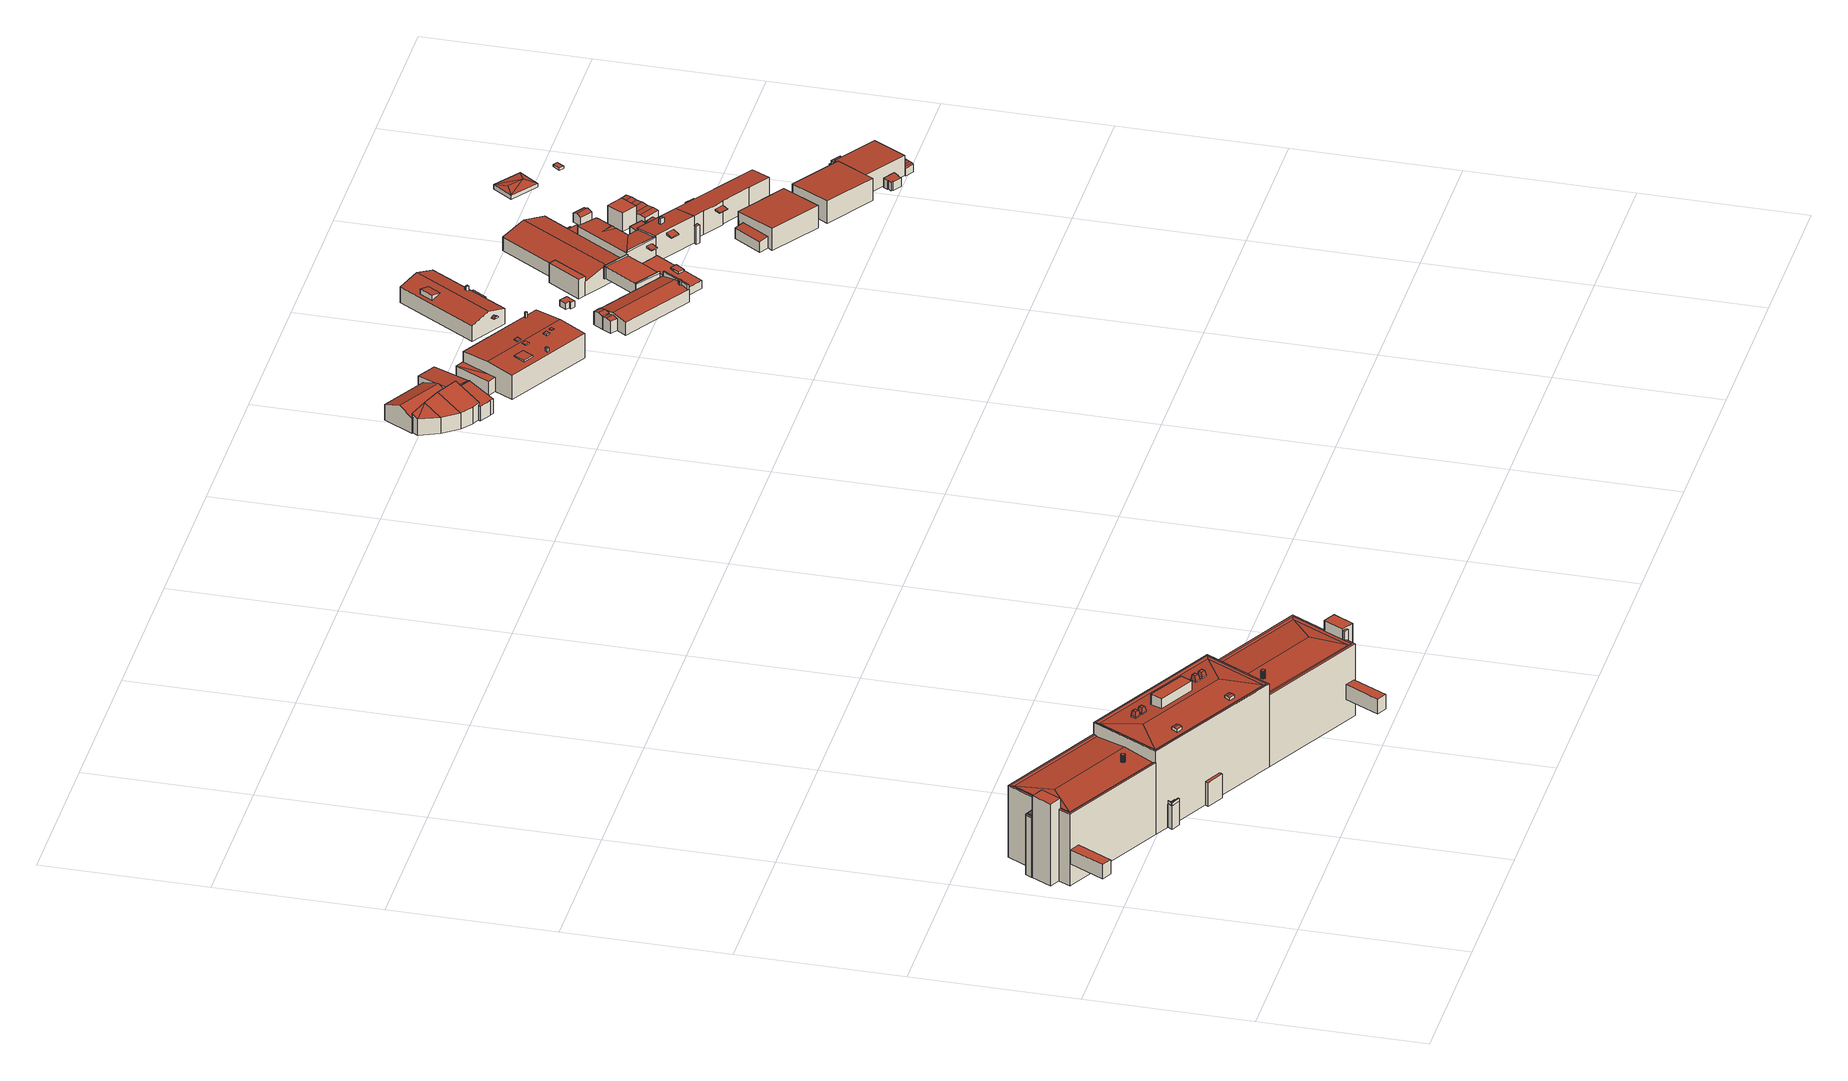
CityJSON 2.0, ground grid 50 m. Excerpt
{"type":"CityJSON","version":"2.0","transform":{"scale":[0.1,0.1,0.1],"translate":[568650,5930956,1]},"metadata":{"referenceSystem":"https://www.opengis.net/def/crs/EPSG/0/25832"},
"CityObjects":{
"building1":{"type":"Building","attributes":{"Grundfläche 2D":"4.933958","Grundhöhe NN":"3.028"},"children":["building1-1"],"geometry":[{"type":"Solid","lod":"3","boundaries":[[[[0,1,2,3,4,5]],[[5,4,3,6,7,8]],[[0,5,8,9]],[[1,0,9,10]],[[3,2,1,10,6]],[[6,10,9,8,7]]]],"semantics":{"surfaces":[{"type":"RoofSurface"},{"type":"WallSurface"},{"type":"GroundSurface"}],"values":[[0,1,1,1,1,2]]}}]},
"building1-1":{"type":"BuildingInstallation","parents":["building1"],"geometry":[{"type":"MultiSurface","lod":"3","boundaries":[[[11,12,13,14,15,16]],[[13,12,2,17]],[[15,14,4,5]],[[16,15,5,0]],[[11,16,0,1]],[[12,11,1,2]],[[14,13,17,4]]],"semantics":{"surfaces":[{"type":"RoofSurface"},{"type":"WallSurface"}],"values":[0,1,1,1,1,1,1]}}]},
"building2":{"type":"Building","attributes":{"Grundfläche 2D":"3106.048704","Grundhöhe NN":"2.882"},"children":["building2-1","building2-2","building2-3","building2-4","building2-5","building2-6","building2-7","building2-8","building2-9","building2-10"],"geometry":[{"type":"Solid","lod":"3","boundaries":[[[[18,19,20,21]],[[22,23,24,25,26,27,28,29],[30,31,32,33]],[[34,35,36,37],[38,39,40,41]],[[37,36,42,43]],[[37,43,34]],[[35,42,36]],[[35,30,33,42]],[[30,35,34,31]],[[42,33,32,43]],[[31,34,43,32]],[[44,45,46,47,48,49,50]],[[50,49,51,52,53,54]],[[51,55,56,57,58,52]],[[58,59,53,52]],[[59,60,61,53]],[[60,62,54,61]],[[62,44,50,54]],[[53,61,54]],[[63,64,65,66,67,68]],[[69,70,71,72,73,74,75]],[[73,76,77,74]],[[76,78,79,77]],[[78,80,81,79]],[[80,82,83,81]],[[82,84,85,86,87,88,89,83]],[[83,89,75,74,77,81]],[[81,77,79]],[[90,91,92,93,94,95,96,97]],[[98,99,100,101]],[[102,103,104,105]],[[106,107,108,109]],[[110,111,112,113,114,115]],[[116,117,118,119]],[[120,121,122,123]],[[124,125,126,127,128]],[[41,40,21,20]],[[18,21,40,39]],[[19,18,39,38]],[[38,41,20,19]],[[129,85,84,111,110,130]],[[95,88,87,86,85,129,131,97,96]],[[70,69,132,133]],[[133,134,135,72,71,70],[136,137,107,106]],[[98,101,138,139]],[[99,98,139,140]],[[100,99,140,141]],[[105,104,142,143]],[[102,105,143,144]],[[104,103,145,142]],[[90,97,131,146]],[[147,92,91,90,146,148]],[[92,147,149,93]],[[138,101,100,141,150,151,152,45,24,23,22,29,28,27,72,135,153,154]],[[60,59,58,57,25,24,45,44,62]],[[25,57,112,111,26]],[[82,80,78,76,73,72,27,26,111,84]],[[109,108,155,156]],[[106,109,156,136]],[[108,107,137,155]],[[114,113,157,158]],[[115,114,158,159]],[[110,115,159,130]],[[117,116,160,161,68,162]],[[118,117,162,68,67,66,55,51]],[[118,51,49,119]],[[120,163,160,116,119,49,121]],[[121,49,48,122]],[[164,123,122,48,47,165]],[[120,123,164,163]],[[46,45,152,166],[102,144,145,103]],[[47,46,166,165]],[[64,167,168,56,55,66,65]],[[112,57,56,168,157,113]],[[75,126,125,169,132,69]],[[126,75,89,127]],[[95,94,93,124,128,127,89,88]],[[124,93,149,169,125]],[[63,68,161,170]],[[64,63,170,167]],[[145,144,143,142]],[[137,136,156,155]],[[148,146,131,129,130,159,158,157,168,167,170,161,160,163,164,165,166,152,151,150,141,140,139,138,154,153,135,134,133,132,169,149,147]]]],"semantics":{"surfaces":[{"type":"RoofSurface"},{"type":"WallSurface"},{"type":"GroundSurface"}],"values":[[0,0,0,0,0,0,0,0,0,0,0,0,0,0,0,0,0,0,0,0,0,0,0,0,0,0,0,0,0,0,0,0,0,0,0,1,1,1,1,1,1,1,1,1,1,1,1,1,1,1,1,1,1,1,1,1,1,1,1,1,1,1,1,1,1,1,1,1,1,1,1,1,1,1,1,1,1,1,1,2,2,2]]}}]},
"building2-1":{"type":"BuildingInstallation","parents":["building2"],"geometry":[{"type":"MultiSurface","lod":"3","boundaries":[[[171,172,173,174]],[[175,172,171,176]],[[177,178,174,173]],[[174,178,179,176,171]],[[179,180,175,176]],[[175,180,177,173,172]]],"semantics":{"surfaces":[{"type":"RoofSurface"},{"type":"WallSurface"}],"values":[0,0,1,1,1,1]}}]},
"building2-2":{"type":"BuildingInstallation","parents":["building2"],"geometry":[{"type":"MultiSurface","lod":"3","boundaries":[[[181,182,183,184,185,186,187,188,189,190,191,192,193,194,195,196,197,198,199,200,201,202,203,204,205,206,207,208,209,210,211,212,213,214,215,216,217,218]],[[183,182,219,220]],[[184,183,220,221]],[[185,184,221,222]],[[181,218,223,224]],[[182,181,224,219]],[[186,185,222,225]],[[187,186,225,226]],[[188,187,226,227]],[[189,188,227,228]],[[190,189,228,229]],[[191,190,229,230]],[[192,191,230,231]],[[193,192,231,232]],[[194,193,232,233]],[[195,194,233,234]],[[196,195,234,235]],[[196,235,236]],[[197,196,236,237]],[[198,197,237,238]],[[199,198,238,239]],[[200,199,239,240]],[[201,200,240,241]],[[201,241,242]],[[202,201,242,243]],[[203,202,243,244]],[[204,203,244,245]],[[205,204,245,246]],[[206,205,246,247]],[[207,206,247,248]],[[208,207,248,249]],[[209,208,249,250]],[[210,209,250,251]],[[211,210,251,252]],[[212,211,252,253]],[[213,212,253,254]],[[214,213,254,255]],[[215,214,255,256]],[[216,215,256,257]],[[217,216,257,258]],[[218,217,258,223]]],"semantics":{"surfaces":[{"type":"RoofSurface"},{"type":"WallSurface"}],"values":[0,1,1,1,1,1,1,1,1,1,1,1,1,1,1,1,1,1,1,1,1,1,1,1,1,1,1,1,1,1,1,1,1,1,1,1,1,1,1,1,1]}}]},
"building2-3":{"type":"BuildingInstallation","parents":["building2"],"geometry":[{"type":"MultiSurface","lod":"3","boundaries":[[[259,162,260,261,262,263]],[[63,260,162,68]],[[63,64,261,260]],[[65,262,261,64]],[[262,65,264,263]],[[259,263,264,67]],[[68,162,259,67]]],"semantics":{"surfaces":[{"type":"RoofSurface"},{"type":"WallSurface"}],"values":[0,1,1,1,1,1,1]}}]},
"building2-4":{"type":"BuildingInstallation","parents":["building2"],"geometry":[{"type":"MultiSurface","lod":"3","boundaries":[[[265,266,267,268,269,270,271,272,273,274,275,276,277,278,279,280,281,282,283,284,285,286,287,288,289,290,291,292,293,294,295,296,297,298,299,300,301,302,303]],[[270,269,304,305]],[[271,270,305,306]],[[267,266,307,308]],[[268,267,308,309]],[[269,268,309,304]],[[271,306,310]],[[272,271,310,311]],[[273,272,311,312]],[[274,273,312,313]],[[275,274,313,314]],[[276,275,314,315]],[[277,276,315,316]],[[278,277,316,317]],[[279,278,317,318]],[[280,279,318,319]],[[281,280,319,320]],[[282,281,320,321]],[[283,282,321,322]],[[284,283,322,323]],[[285,284,323,324]],[[286,285,324,325]],[[287,286,325,326]],[[288,287,326,327]],[[289,288,327,328]],[[290,289,328,329]],[[291,290,329,330]],[[292,291,330,331]],[[293,292,331,332]],[[294,293,332,333]],[[295,294,333,334]],[[296,295,334,335]],[[297,296,335,336]],[[298,297,336,337]],[[299,298,337,338]],[[300,299,338,339]],[[301,300,339,340]],[[302,301,340,341]],[[303,302,341,342]],[[265,303,342,343]],[[266,265,343,307]]],"semantics":{"surfaces":[{"type":"RoofSurface"},{"type":"WallSurface"}],"values":[0,1,1,1,1,1,1,1,1,1,1,1,1,1,1,1,1,1,1,1,1,1,1,1,1,1,1,1,1,1,1,1,1,1,1,1,1,1,1,1,1]}}]},
"building2-5":{"type":"BuildingInstallation","parents":["building2"],"geometry":[{"type":"MultiSurface","lod":"3","boundaries":[[[344,345,346,347,348,349,350]],[[94,346,345,92,93]],[[94,351,347,346]],[[351,96,348,347]],[[97,349,348,96]],[[97,90,350,349]],[[90,91,92,345,344,350]]],"semantics":{"surfaces":[{"type":"RoofSurface"},{"type":"WallSurface"}],"values":[0,1,1,1,1,1,1]}}]},
"building2-6":{"type":"BuildingInstallation","parents":["building2"],"geometry":[{"type":"MultiSurface","lod":"3","boundaries":[[[352,353,354,355]],[[356,353,352,357]],[[358,359,355,354]],[[355,359,360,357,352]],[[356,357,360,361]],[[361,358,354,353,356]]],"semantics":{"surfaces":[{"type":"RoofSurface"},{"type":"WallSurface"}],"values":[0,0,1,1,1,1]}}]},
"building2-7":{"type":"BuildingInstallation","parents":["building2"],"geometry":[{"type":"MultiSurface","lod":"3","boundaries":[[[362,363,364,365]],[[363,366,367,364]],[[368,362,365,369]],[[366,368,369,367]],[[363,362,368,366]],[[365,364,370,371]],[[369,365,371,372]],[[367,369,372,373]],[[364,367,373,370]]],"semantics":{"surfaces":[{"type":"RoofSurface"},{"type":"WallSurface"}],"values":[0,0,0,0,0,1,1,1,1]}}]},
"building2-8":{"type":"BuildingInstallation","parents":["building2"],"geometry":[{"type":"MultiSurface","lod":"3","boundaries":[[[374,375,376,377]],[[375,378,379,376]],[[380,374,377,381]],[[378,380,381,379]],[[374,380,378,375]],[[377,376,382,383]],[[381,377,383,384]],[[379,381,384,385]],[[376,379,385,382]]],"semantics":{"surfaces":[{"type":"RoofSurface"},{"type":"WallSurface"}],"values":[0,0,0,0,0,1,1,1,1]}}]},
"building2-9":{"type":"BuildingInstallation","parents":["building2"],"geometry":[{"type":"MultiSurface","lod":"3","boundaries":[[[386,387,388,389]],[[389,388,390,391]],[[388,387,392,390]],[[386,389,391,393]],[[387,386,393,392]],[[391,390,394,395]],[[393,391,395,396]],[[392,393,396,397]],[[390,392,397,394]]],"semantics":{"surfaces":[{"type":"RoofSurface"},{"type":"WallSurface"}],"values":[0,0,0,0,0,1,1,1,1]}}]},
"building2-10":{"type":"BuildingInstallation","parents":["building2"],"geometry":[{"type":"MultiSurface","lod":"3","boundaries":[[[398,399,400,401]],[[401,400,402,403]],[[400,399,404,402]],[[398,401,403,405]],[[399,398,405,404]],[[403,402,406,407]],[[405,403,407,408]],[[404,405,408,409]],[[402,404,409,406]]],"semantics":{"surfaces":[{"type":"RoofSurface"},{"type":"WallSurface"}],"values":[0,0,0,0,0,1,1,1,1]}}]},
"building3":{"type":"Building","attributes":{"Grundfläche 2D":"419.240534","Grundhöhe NN":"5.440"},"geometry":[{"type":"Solid","lod":"3","boundaries":[[[[410,411,412,413,414,415,416]],[[414,417,418,415]],[[419,420,417]],[[420,418,417]],[[421,422,423,424,425,426,427,428,429,430,431,432]],[[433,434,435,436,437,438,439,440]],[[441,440,439]],[[441,442,443,440]],[[435,444,445,446,447]],[[447,446,448,449,450,451,437]],[[451,450,419,417,414,413,439,438]],[[452,420,419,450,449,453]],[[418,420,452,454]],[[415,418,454,455]],[[416,415,455,456]],[[431,411,410,416,456,457,432]],[[441,439,413,412,411,431,430]],[[427,426,458,459]],[[421,432,457,460]],[[422,421,460,461]],[[423,422,461,462]],[[424,423,462,463]],[[426,425,424,463,464,458]],[[441,430,429,442]],[[459,465,433,440,443,442,429,428,427]],[[434,433,465,466]],[[451,438,437]],[[466,467,444,435,434]],[[445,444,467,468]],[[448,446,445,468,469]],[[449,448,469,453]],[[447,437,436,435]],[[464,463,462,461,460,457,456,455,454,452,453,469,468,467,466,465,459,458]]]],"semantics":{"surfaces":[{"type":"RoofSurface"},{"type":"WallSurface"},{"type":"GroundSurface"}],"values":[[0,0,0,0,0,0,0,0,0,0,1,1,1,1,1,1,1,1,1,1,1,1,1,1,1,1,1,1,1,1,1,1,2]]}}]},
"building4":{"type":"Building","attributes":{"Grundfläche 2D":"589.101119","Grundhöhe NN":"5.385"},"children":["building4-1","building4-2","building4-3","building4-4","building4-5","building4-6"],"geometry":[{"type":"Solid","lod":"3","boundaries":[[[[470,471,472,473]],[[474,475,476,477],[478,479,480,481]],[[474,482,483,475]],[[484,485,486,487]],[[488,489,485,484]],[[473,472,481,480]],[[470,473,480,479]],[[471,470,479,478]],[[472,471,478,481]],[[477,476,490,491]],[[482,474,477,491,492]],[[482,492,493,488,483]],[[494,490,476,475,483,488,484,487]],[[488,493,495,489]],[[485,489,495,496]],[[486,485,496,497]],[[487,486,497,494]],[[494,497,496,495,493,492,491,490]]]],"semantics":{"surfaces":[{"type":"RoofSurface"},{"type":"WallSurface"},{"type":"GroundSurface"}],"values":[[0,0,0,0,0,1,1,1,1,1,1,1,1,1,1,1,1,2]]}}]},
"building4-1":{"type":"BuildingInstallation","parents":["building4"],"geometry":[{"type":"MultiSurface","lod":"3","boundaries":[[[498,499,500,501]],[[501,500,502,503]],[[498,501,503,504]],[[499,498,504,505]],[[500,499,505,502]]],"semantics":{"surfaces":[{"type":"RoofSurface"},{"type":"WallSurface"}],"values":[0,1,1,1,1]}}]},
"building4-2":{"type":"BuildingInstallation","parents":["building4"],"geometry":[{"type":"MultiSurface","lod":"3","boundaries":[[[506,507,508,509]],[[509,508,510,511]],[[506,509,511,512]],[[507,506,512,513]],[[508,507,513,510]]],"semantics":{"surfaces":[{"type":"RoofSurface"},{"type":"WallSurface"}],"values":[0,1,1,1,1]}}]},
"building4-3":{"type":"BuildingInstallation","parents":["building4"],"geometry":[{"type":"MultiSurface","lod":"3","boundaries":[[[514,515,516,517]],[[518,519,517,516]],[[514,517,519,520]],[[520,521,515,514]],[[516,515,521,518]]],"semantics":{"surfaces":[{"type":"RoofSurface"},{"type":"WallSurface"}],"values":[0,1,1,1,1]}}]},
"building4-4":{"type":"BuildingInstallation","parents":["building4"],"geometry":[{"type":"MultiSurface","lod":"3","boundaries":[[[522,523,524,525]],[[525,524,526,527]],[[522,525,527,528]],[[523,522,528,529]],[[524,523,529,526]]],"semantics":{"surfaces":[{"type":"RoofSurface"},{"type":"WallSurface"}],"values":[0,1,1,1,1]}}]},
"building4-5":{"type":"BuildingInstallation","parents":["building4"],"geometry":[{"type":"MultiSurface","lod":"3","boundaries":[[[530,531,532,533]],[[533,532,534,535]],[[530,533,535,536]],[[531,530,536,537]],[[532,531,537,534]]],"semantics":{"surfaces":[{"type":"RoofSurface"},{"type":"WallSurface"}],"values":[0,1,1,1,1]}}]},
"building4-6":{"type":"BuildingInstallation","parents":["building4"],"geometry":[{"type":"MultiSurface","lod":"3","boundaries":[[[538,539,540,541]],[[541,540,542,543]],[[538,541,543,544]],[[539,538,544,545]],[[540,539,545,542]]],"semantics":{"surfaces":[{"type":"RoofSurface"},{"type":"WallSurface"}],"values":[0,1,1,1,1]}}]},
"building5":{"type":"Building","attributes":{"Grundfläche 2D":"273.044462","Grundhöhe NN":"5.568"},"children":["building5-1","building5-2"],"geometry":[{"type":"Solid","lod":"3","boundaries":[[[[546,547,548,549,550,551]],[[548,547,552,553,554,555,556,549]],[[557,558,559,560,561]],[[562,557,561,563]],[[564,565,566,567,555,568]],[[569,570,564,568]],[[558,557,562,571,572]],[[559,558,572,573]],[[555,554,569,568]],[[569,554,574,575,570]],[[565,564,570,575,576]],[[567,566,565,576,571,562,563]],[[553,552,547,546,551,577,578]],[[554,553,578,574]],[[560,559,573,579,550,549,556,555,567,563,561]],[[551,550,579,577]],[[576,575,574,578,577,579,573,572,571]]]],"semantics":{"surfaces":[{"type":"RoofSurface"},{"type":"WallSurface"},{"type":"GroundSurface"}],"values":[[0,0,0,0,0,0,1,1,1,1,1,1,1,1,1,1,2]]}}]},
"building5-1":{"type":"BuildingInstallation","parents":["building5"],"geometry":[{"type":"MultiSurface","lod":"3","boundaries":[[[580,581,582,583,584,585,586]],[[583,546,547,552,584]],[[552,587,585,584]],[[586,585,587,548]],[[588,580,586,548]],[[581,589,590,582]],[[590,546,583,582]]],"semantics":{"surfaces":[{"type":"RoofSurface"},{"type":"WallSurface"}],"values":[0,1,1,1,1,1,1]}}]},
"building5-2":{"type":"BuildingInstallation","parents":["building5"],"geometry":[{"type":"MultiSurface","lod":"3","boundaries":[[[591,592,593,594]],[[581,580,594,593]],[[595,591,594,580,588]],[[592,591,595,596]],[[589,581,593,592,596]]],"semantics":{"surfaces":[{"type":"RoofSurface"},{"type":"WallSurface"}],"values":[0,1,1,1,1]}}]},
"building6":{"type":"Building","attributes":{"Grundfläche 2D":"7.766933","Grundhöhe NN":"6.757"},"geometry":[{"type":"Solid","lod":"3","boundaries":[[[[597,598,599,600,601,602]],[[603,604,601,600]],[[604,605,602,601]],[[605,606,597,602]],[[606,607,598,597]],[[607,608,599,598]],[[608,603,600,599]],[[603,608,607,606,605,604]]]],"semantics":{"surfaces":[{"type":"RoofSurface"},{"type":"WallSurface"},{"type":"GroundSurface"}],"values":[[0,1,1,1,1,1,1,2]]}}]},
"building7":{"type":"Building","attributes":{"Grundfläche 2D":"371.363697","Grundhöhe NN":"3.542"},"children":["building7-1","building7-2"],"geometry":[{"type":"Solid","lod":"3","boundaries":[[[[609,610,611,612]],[[613,614,615,616],[617,618,612,611]],[[614,619,620,615]],[[621,622,623,624]],[[617,611,610]],[[618,609,612]],[[618,617,610,609]],[[625,619,614,613,626]],[[622,627,628,620,619,625,629,623]],[[616,615,620,628,630]],[[613,616,630,626]],[[624,623,629,631]],[[621,624,631,632]],[[622,621,632,627]],[[625,626,630,628,627,632,631,629]]]],"semantics":{"surfaces":[{"type":"RoofSurface"},{"type":"WallSurface"},{"type":"GroundSurface"}],"values":[[0,0,0,0,1,1,1,1,1,1,1,1,1,1,2]]}}]},
"building7-1":{"type":"BuildingInstallation","parents":["building7"],"geometry":[{"type":"MultiSurface","lod":"3","boundaries":[[[633,634,635,636]],[[636,635,637,638]],[[633,636,638,639]],[[634,633,639,640]],[[635,634,640,637]]],"semantics":{"surfaces":[{"type":"RoofSurface"},{"type":"WallSurface"}],"values":[0,1,1,1,1]}}]},
"building7-2":{"type":"BuildingInstallation","parents":["building7"],"geometry":[{"type":"MultiSurface","lod":"3","boundaries":[[[641,642,643]],[[644,642,641]],[[644,641,645]],[[644,645,646]],[[643,642,647,648]],[[645,641,643,648,649]],[[646,645,649,650]],[[642,644,646,650,647]],[[648,647,650,649]]],"semantics":{"surfaces":[{"type":"RoofSurface"},{"type":"WallSurface"},{"type":"OuterCeilingSurface"}],"values":[0,0,0,0,1,1,1,1,2]}}]},
"building8":{"type":"Building","attributes":{"Grundfläche 2D":"118.505975","Grundhöhe NN":"6.181"},"children":["building8-1","building8-2"],"geometry":[{"type":"Solid","lod":"3","boundaries":[[[[651,652,653,654,655,656,657,658,659,660,661,662,663,664]],[[665,666,667,668]],[[668,667,669,670]],[[665,668,670,671]],[[666,665,671,672]],[[673,664,663,662,674,675]],[[651,664,673,676]],[[652,651,676,677]],[[653,652,677,678]],[[655,654,653,678,679]],[[666,672,680,657,656,655,679,669,667]],[[681,682,661,660,659,658,657,680,683]],[[662,661,682,674]],[[679,678,677,676,673,675,674,682,681,683,680,672,671,670,669]]]],"semantics":{"surfaces":[{"type":"RoofSurface"},{"type":"WallSurface"},{"type":"GroundSurface"}],"values":[[0,0,1,1,1,1,1,1,1,1,1,1,1,2]]}}]},
"building8-1":{"type":"BuildingInstallation","parents":["building8"],"geometry":[{"type":"MultiSurface","lod":"3","boundaries":[[[684,685,686,687,688,689,690]],[[661,662,685,684]],[[662,663,686,685]],[[663,691,687,686]],[[688,687,691,692,693]],[[693,658,689,688]],[[689,658,659,660,661,684,690]]],"semantics":{"surfaces":[{"type":"RoofSurface"},{"type":"WallSurface"}],"values":[0,1,1,1,1,1,1]}}]},
"building8-2":{"type":"BuildingInstallation","parents":["building8"],"geometry":[{"type":"MultiSurface","lod":"3","boundaries":[[[694,695,696,697,698,699]],[[654,700,697,696]],[[698,697,700,701]],[[701,651,699,698]],[[651,652,694,699]],[[652,653,695,694]],[[696,695,653,654]]],"semantics":{"surfaces":[{"type":"RoofSurface"},{"type":"WallSurface"}],"values":[0,1,1,1,1,1,1]}}]},
"building9":{"type":"Building","attributes":{"Grundfläche 2D":"102.007533","Grundhöhe NN":"5.801"},"children":["building9-1"],"geometry":[{"type":"Solid","lod":"3","boundaries":[[[[702,703,704,705]],[[703,702,706,707]],[[704,703,707,708]],[[705,704,708,709]],[[702,705,709,706]],[[707,706,709,708]]]],"semantics":{"surfaces":[{"type":"RoofSurface"},{"type":"WallSurface"},{"type":"GroundSurface"}],"values":[[0,1,1,1,1,2]]}}]},
"building9-1":{"type":"BuildingInstallation","parents":["building9"],"geometry":[{"type":"MultiSurface","lod":"3","boundaries":[[[710,711,712,713,714,715]],[[715,714,716,717]],[[717,718,710,715]],[[718,719,711,710]],[[719,720,712,711]],[[720,721,713,712]],[[714,713,721,716]]],"semantics":{"surfaces":[{"type":"RoofSurface"},{"type":"WallSurface"}],"values":[0,1,1,1,1,1,1]}}]},
"building10":{"type":"Building","attributes":{"Grundfläche 2D":"578.973786","Grundhöhe NN":"3.565"},"geometry":[{"type":"Solid","lod":"3","boundaries":[[[[722,723,724,725,726,727]],[[727,726,728,729,730]],[[731,732,733,734]],[[735,736,737,738]],[[739,740,724,723,741,742]],[[743,725,724,734,733,744]],[[745,723,722,746]],[[728,726,725,743,747]],[[728,747,748,729]],[[722,727,730,749,746]],[[732,731,750,751]],[[733,732,751,744]],[[737,729,748,752,738]],[[735,738,752,753]],[[735,753,749,730,736]],[[736,730,729,737]],[[741,723,745,754]],[[742,741,754,755]],[[739,742,755,756]],[[740,739,756,757]],[[731,734,724,740,757,750]],[[747,743,744,751,750,757,756,755,754,745,746,749,753,752,748]]]],"semantics":{"surfaces":[{"type":"RoofSurface"},{"type":"WallSurface"},{"type":"GroundSurface"}],"values":[[0,0,0,0,0,1,1,1,1,1,1,1,1,1,1,1,1,1,1,1,1,2]]}}]},
"building11":{"type":"Building","attributes":{"Grundfläche 2D":"286.538482","Grundhöhe NN":"2.489"},"children":["building11-1","building11-2","building11-3","building11-4"],"geometry":[{"type":"Solid","lod":"3","boundaries":[[[[758,759,760,761,762,763,764,765]],[[766,767,768]],[[769,767,766]],[[759,770,768,767,769,771,772,773,774,775,760]],[[776,777,778,779,780]],[[781,782,783,784]],[[785,786,764,763,762,761,760,787,788]],[[765,764,786,789]],[[759,758,790,791]],[[770,759,791,792]],[[768,770,792,793]],[[769,766,768,793,794]],[[771,769,794,795]],[[772,771,795,796]],[[773,772,796,797]],[[774,773,797,798]],[[775,774,798,799]],[[760,775,799,787]],[[800,783,777,776,780,765,789]],[[777,783,800,801,778]],[[779,778,801,802]],[[758,765,780,779,802,790]],[[800,803,784,783]],[[803,804,781,784]],[[804,805,782,781]],[[805,800,783,782]],[[791,790,802,801,800,789,786,785,788,787,799,798,797,796,795,794,793,792]],[[805,804,803,800]]]],"semantics":{"surfaces":[{"type":"RoofSurface"},{"type":"WallSurface"},{"type":"GroundSurface"}],"values":[[0,0,0,0,0,0,1,1,1,1,1,1,1,1,1,1,1,1,1,1,1,1,1,1,1,1,2,2]]}}]},
"building11-1":{"type":"BuildingInstallation","parents":["building11"],"geometry":[{"type":"MultiSurface","lod":"3","boundaries":[[[806,780,807,808,809,810,811,812]],[[764,765,780,806]],[[765,813,814,815,816,810,809,808,807,780]],[[816,761,811,810]],[[811,761,762,763,764,806,812]]],"semantics":{"surfaces":[{"type":"RoofSurface"},{"type":"WallSurface"}],"values":[0,1,1,1,1]}}]},
"building11-2":{"type":"BuildingInstallation","parents":["building11"],"geometry":[{"type":"MultiSurface","lod":"3","boundaries":[[[817,818,819,820,821]],[[822,823,819,818]],[[823,824,825,821,820,819]],[[825,826,817,821]],[[826,822,818,817]]],"semantics":{"surfaces":[{"type":"RoofSurface"},{"type":"WallSurface"}],"values":[0,1,1,1,1]}}]},
"building11-3":{"type":"BuildingInstallation","parents":["building11"],"geometry":[{"type":"MultiSurface","lod":"3","boundaries":[[[827,828,829,830]],[[831,832,830,829]],[[832,833,827,830]],[[833,834,828,827]],[[834,831,829,828]],[[834,833,832,831]]],"semantics":{"surfaces":[{"type":"RoofSurface"},{"type":"WallSurface"},{"type":"OuterCeilingSurface"}],"values":[0,1,1,1,1,2]}}]},
"building11-4":{"type":"BuildingInstallation","parents":["building11"],"geometry":[{"type":"MultiSurface","lod":"3","boundaries":[[[835,836,837,838]],[[839,840,838,837]],[[840,841,835,838]],[[841,842,836,835]],[[842,839,837,836]],[[842,841,840,839]]],"semantics":{"surfaces":[{"type":"RoofSurface"},{"type":"WallSurface"},{"type":"OuterCeilingSurface"}],"values":[0,1,1,1,1,2]}}]},
"building12":{"type":"Building","attributes":{"Grundfläche 2D":"13.200482","Grundhöhe NN":"3.937"},"geometry":[{"type":"Solid","lod":"3","boundaries":[[[[843,844,845,846]],[[847,848,846,845]],[[848,849,843,846]],[[849,850,844,843]],[[850,847,845,844]],[[850,849,848,847]]]],"semantics":{"surfaces":[{"type":"RoofSurface"},{"type":"WallSurface"},{"type":"GroundSurface"}],"values":[[0,1,1,1,1,2]]}}]},
"building13":{"type":"Building","attributes":{"Grundfläche 2D":"5.605560","Grundhöhe NN":"3.944"},"geometry":[{"type":"Solid","lod":"3","boundaries":[[[[851,852,853,854]],[[855,856,854,853]],[[856,857,851,854]],[[857,858,852,851]],[[858,855,853,852]],[[858,857,856,855]]]],"semantics":{"surfaces":[{"type":"RoofSurface"},{"type":"WallSurface"},{"type":"GroundSurface"}],"values":[[0,1,1,1,1,2]]}}]},
"building14":{"type":"Building","attributes":{"Grundfläche 2D":"31.715152","Grundhöhe NN":"3.808"},"geometry":[{"type":"Solid","lod":"3","boundaries":[[[[859,860,861,862]],[[863,864,862,861]],[[864,865,859,862]],[[865,866,860,859]],[[866,863,861,860]],[[866,865,864,863]]]],"semantics":{"surfaces":[{"type":"RoofSurface"},{"type":"WallSurface"},{"type":"GroundSurface"}],"values":[[0,1,1,1,1,2]]}}]},
"building15":{"type":"Building","attributes":{"Grundfläche 2D":"12.390849","Grundhöhe NN":"3.557"},"geometry":[{"type":"Solid","lod":"3","boundaries":[[[[867,868,869,870]],[[871,868,867,872]],[[870,869,873,874]],[[872,867,870,874,875]],[[871,872,875,876]],[[873,869,868,871,876]],[[875,874,873,876]]]],"semantics":{"surfaces":[{"type":"RoofSurface"},{"type":"WallSurface"},{"type":"GroundSurface"}],"values":[[0,0,1,1,1,1,2]]}}]},
"building16":{"type":"Building","attributes":{"Grundfläche 2D":"739.923132","Grundhöhe NN":"5.861"},"children":["building16-1","building16-2"],"geometry":[{"type":"Solid","lod":"3","boundaries":[[[[877,878,879,880,881]],[[882,883,884,885]],[[886,887,888,889]],[[890,891,892,893,894,895]],[[896,897,898,899]],[[882,885,900,901]],[[883,882,901,902]],[[884,883,902,903]],[[889,888,904,900,885,884,903,905]],[[886,889,905,906]],[[887,886,906,907]],[[888,887,907,904]],[[892,891,908,909]],[[893,892,909,910]],[[878,877,911,912,890,895,894,893,910,913,879]],[[891,890,912,908]],[[880,879,913,914]],[[881,880,914,915]],[[877,881,915,911]],[[897,896,916,917]],[[898,897,917,918]],[[899,898,918,919]],[[896,899,919,916]],[[907,906,905,903,902,901,900,904]],[[911,915,914,913,910,909,908,912]],[[917,916,919,918]]]],"semantics":{"surfaces":[{"type":"RoofSurface"},{"type":"WallSurface"},{"type":"GroundSurface"}],"values":[[0,0,0,0,0,1,1,1,1,1,1,1,1,1,1,1,1,1,1,1,1,1,1,2,2,2]]}}]},
"building16-1":{"type":"BuildingInstallation","parents":["building16"],"geometry":[{"type":"MultiSurface","lod":"3","boundaries":[[[920,921,922,923]],[[924,925,923,922]],[[925,926,920,923]],[[921,920,926,927]],[[922,921,927,924]]],"semantics":{"surfaces":[{"type":"RoofSurface"},{"type":"WallSurface"}],"values":[0,1,1,1,1]}}]},
"building16-2":{"type":"BuildingInstallation","parents":["building16"],"geometry":[{"type":"MultiSurface","lod":"3","boundaries":[[[928,929,930,931]],[[932,933,931,930]],[[928,931,933,934]],[[929,928,934,935]],[[930,929,935,932]]],"semantics":{"surfaces":[{"type":"RoofSurface"},{"type":"WallSurface"}],"values":[0,1,1,1,1]}}]},
"building17":{"type":"Building","attributes":{"Grundfläche 2D":"211.578674","Grundhöhe NN":"3.849"},"children":["building17-1","building17-2"],"geometry":[{"type":"Solid","lod":"3","boundaries":[[[[936,937,938,939,940,941,778,942,943,944,945,946]],[[943,942,947,948]],[[944,943,948,949]],[[945,944,949,950,946]],[[936,946,950,951]],[[937,936,951,952]],[[938,937,952,953]],[[939,938,953,954]],[[941,940,939,954,955]],[[778,941,955,956]],[[942,778,956,947]],[[947,956,955,954,953,952,951,950,949,948]]]],"semantics":{"surfaces":[{"type":"RoofSurface"},{"type":"WallSurface"},{"type":"GroundSurface"}],"values":[[0,1,1,1,1,1,1,1,1,1,1,2]]}}]},
"building17-1":{"type":"BuildingInstallation","parents":["building17"],"geometry":[{"type":"MultiSurface","lod":"3","boundaries":[[[957,958,959,960]],[[961,962,958,957]],[[963,964,960,959]],[[964,961,957,960]],[[962,963,959,958]],[[962,961,964,963]]],"semantics":{"surfaces":[{"type":"RoofSurface"},{"type":"WallSurface"},{"type":"OuterCeilingSurface"}],"values":[0,1,1,1,1,2]}}]},
"building17-2":{"type":"BuildingInstallation","parents":["building17"],"geometry":[{"type":"MultiSurface","lod":"3","boundaries":[[[965,966,967,968]],[[969,970,965,968]],[[971,972,967,966]],[[972,969,968,967]],[[970,971,966,965]],[[971,970,969,972]]],"semantics":{"surfaces":[{"type":"RoofSurface"},{"type":"WallSurface"},{"type":"OuterCeilingSurface"}],"values":[0,1,1,1,1,2]}}]},
"building18":{"type":"Building","attributes":{"Grundfläche 2D":"66.306485","Grundhöhe NN":"3.545"},"geometry":[{"type":"Solid","lod":"3","boundaries":[[[[973,974,975,976]],[[975,977,978,976]],[[977,979,980,978]],[[979,981,982,980]],[[981,983,984,982]],[[983,985,986,984]],[[974,973,987,988]],[[985,983,981,979,977,975,974,988,989]],[[986,985,989,990]],[[973,976,978,980,982,984,986,990,987]],[[989,988,987,990]]]],"semantics":{"surfaces":[{"type":"RoofSurface"},{"type":"WallSurface"},{"type":"GroundSurface"}],"values":[[0,0,0,0,0,0,1,1,1,1,2]]}}]},
"building19":{"type":"Building","attributes":{"Grundfläche 2D":"11.424744","Grundhöhe NN":"5.921"},"geometry":[{"type":"Solid","lod":"3","boundaries":[[[[991,992,993,994,995,996,997,998,999,1000]],[[1001,1002,996,995]],[[1002,1003,997,996]],[[1003,1004,998,997]],[[1004,1005,999,998]],[[1005,1006,1000,999]],[[1006,1007,991,1000]],[[1007,1008,992,991]],[[1008,1009,993,992]],[[1009,1010,994,993]],[[1010,1001,995,994]],[[1004,1003,1002,1001,1010,1009,1008,1007,1006,1005]]]],"semantics":{"surfaces":[{"type":"RoofSurface"},{"type":"WallSurface"},{"type":"GroundSurface"}],"values":[[0,1,1,1,1,1,1,1,1,1,1,2]]}}]},
"building20":{"type":"Building","attributes":{"Grundfläche 2D":"15.128078","Grundhöhe NN":"5.861"},"geometry":[{"type":"Solid","lod":"3","boundaries":[[[[1011,1012,1013,1014]],[[1015,1012,1011,1016]],[[1017,1015,1016,1018]],[[1019,1017,1018,1020]],[[1021,1019,1020,1022]],[[1023,1021,1022,1024]],[[1014,1013,1025,1026]],[[1024,1022,1020,1018,1016,1011,1014,1026,1027]],[[1023,1024,1027,1028]],[[1025,1013,1012,1015,1017,1019,1021,1023,1028,1029]],[[1028,1027,1026,1025,1029]]]],"semantics":{"surfaces":[{"type":"RoofSurface"},{"type":"WallSurface"},{"type":"GroundSurface"}],"values":[[0,0,0,0,0,0,1,1,1,1,2]]}}]},
"building21":{"type":"Building","attributes":{"Grundfläche 2D":"72.262279","Grundhöhe NN":"1.999"},"geometry":[{"type":"Solid","lod":"3","boundaries":[[[[1030,1031,1032]],[[1033,1034,1031]],[[1033,1031,1030]],[[1030,1032,1035]],[[1030,1035,1034]],[[1033,1030,1034]],[[1036,1037,1032,1031]],[[1037,1038,1035,1032]],[[1038,1039,1034,1035]],[[1039,1036,1031,1034]],[[1039,1038,1037,1036]]]],"semantics":{"surfaces":[{"type":"RoofSurface"},{"type":"WallSurface"},{"type":"GroundSurface"}],"values":[[0,0,0,0,0,0,1,1,1,1,2]]}}]},
"building22":{"type":"Building","attributes":{"Grundfläche 2D":"4.144977","Grundhöhe NN":"1.999"},"geometry":[{"type":"Solid","lod":"3","boundaries":[[[[1040,1041,1042,1043]],[[1044,1045,1043,1042]],[[1045,1046,1040,1043]],[[1046,1047,1041,1040]],[[1047,1044,1042,1041]],[[1047,1046,1045,1044]]]],"semantics":{"surfaces":[{"type":"RoofSurface"},{"type":"WallSurface"},{"type":"GroundSurface"}],"values":[[0,1,1,1,1,2]]}}]}
},
"vertices":[
[418,463,97],[444,449,97],[446,452,97],[452,464,97],[427,477,97],[426,478,97],[452,464,20],[427,477,20],[426,478,20],[418,463,20],[444,449,20],
[444,449,107],[446,452,107],[421,465,107],[427,477,107],[426,478,107],[418,463,107],[421,465,97],
[730,513,327],[618,573,327],[599,537,327],[712,478,327],[757,303,292],[759,302,292],[804,278,292],[912,483,292],[489,706,292],[381,501,292],[426,478,292],[427,477,292],[492,699,292],[905,481,292],[802,285,292],[388,503,292],[896,478,289],[494,690,289],[506,567,297],[787,419,297],[618,573,293],[730,513,293],[712,478,296],[599,537,296],[397,506,289],[799,294,289],[807,284,254],[804,278,254],[1124,109,254],[1140,139,254],[1135,142,254],[1138,148,254],[1122,118,254],[1170,209,254],[1224,312,254],[1213,309,252],[1118,128,252],[1175,206,254],[1232,315,254],[912,483,254],[909,478,254],[906,471,252],[858,380,259],[1121,242,259],[810,291,252],[1217,210,211],[1186,226,211],[1184,223,211],[1175,206,211],[1203,192,211],[1206,190,211],[80,706,254],[61,669,254],[63,668,254],[381,501,254],[384,506,254],[69,672,254],[85,703,254],[387,512,251],[77,675,251],[435,603,259],[172,740,259],[483,695,251],[174,858,251],[486,700,254],[171,866,254],[489,706,254],[169,874,254],[123,787,254],[121,784,254],[112,766,254],[117,764,254],[90,804,215],[89,801,215],[80,784,215],[81,783,215],[84,781,215],[112,766,215],[121,784,215],[123,787,215],[560,394,97],[614,367,97],[619,376,97],[565,404,97],[1121,111,138],[1090,127,138],[1035,23,138],[1066,7,138],[93,652,137],[63,668,137],[8,563,137],[38,547,137],[449,727,96],[489,706,96],[912,483,96],[952,462,96],[966,488,96],[463,753,96],[1174,129,289],[1206,190,289],[1170,209,289],[1138,148,289],[1151,141,284],[1138,148,284],[1135,142,283],[1148,135,283],[81,783,287],[49,722,287],[85,703,287],[117,764,287],[84,781,287],[169,874,19],[449,727,19],[123,787,19],[80,706,19],[61,669,19],[63,668,19],[381,501,19],[93,652,90],[63,668,90],[565,404,19],[560,394,19],[614,367,19],[619,376,19],[1035,23,90],[1066,7,90],[1121,111,90],[1090,127,90],[90,804,19],[80,784,19],[89,801,19],[81,783,19],[757,303,19],[759,302,19],[804,278,19],[426,478,19],[427,477,19],[8,563,90],[38,547,90],[952,462,19],[966,488,19],[463,753,19],[1174,129,19],[1206,190,19],[1206,190,221],[1151,141,19],[1148,135,19],[1140,139,19],[1124,109,19],[1186,226,19],[1232,315,19],[49,722,19],[1217,210,19],
[716,363,301],[699,373,301],[694,365,299],[712,356,299],[704,382,299],[721,373,299],[694,365,290],[712,356,290],[721,373,292],[704,382,292],
[888,322,280],[887,322,280],[886,322,280],[885,322,280],[884,322,280],[884,321,280],[883,321,280],[883,320,280],[882,320,280],[882,319,280],[881,318,280],[881,317,280],[881,316,280],[881,315,280],[881,314,280],[882,313,280],[883,312,280],[884,311,280],[885,310,280],[886,310,280],[887,310,280],[888,310,280],[889,311,280],[890,311,280],[891,312,280],[892,313,280],[892,314,280],[893,315,280],[893,316,280],[893,317,280],[893,318,280],[892,318,280],[892,319,280],[892,320,280],[891,320,280],[891,321,280],[890,321,280],[889,322,280],[887,322,256],[886,322,256],[885,322,256],[884,322,256],[889,322,256],[888,322,256],[884,321,256],[883,321,256],[883,320,256],[882,320,256],[882,319,256],[881,318,256],[881,317,256],[881,316,256],[881,315,256],[881,314,256],[882,313,256],[882,313,255],[883,312,255],[884,311,255],[885,310,255],[886,310,255],[887,310,255],[887,310,256],[888,310,256],[889,311,256],[890,311,256],[891,312,256],[892,313,256],[892,314,256],[893,315,256],[893,316,256],[893,317,256],[893,318,256],[892,318,256],[892,319,256],[892,320,256],[891,320,256],[891,321,256],[890,321,256],
[1203,192,221],[1217,210,221],[1186,226,221],[1184,223,221],[1212,208,221],[1212,208,211],
[362,586,279],[363,586,279],[364,586,279],[365,585,279],[366,585,279],[367,586,279],[368,586,279],[369,587,279],[370,587,279],[370,588,279],[371,588,279],[371,589,279],[371,590,279],[371,591,279],[371,592,279],[371,593,279],[371,594,279],[370,595,279],[369,596,279],[368,597,279],[367,597,279],[366,597,279],[365,597,279],[364,597,279],[363,597,279],[362,597,279],[362,596,279],[361,596,279],[361,595,279],[360,595,279],[360,594,279],[360,593,279],[360,592,279],[359,592,279],[359,591,279],[360,590,279],[360,589,279],[360,588,279],[361,587,279],[366,585,255],[367,586,255],[368,586,255],[363,586,255],[364,586,255],[365,585,255],[368,586,256],[369,587,256],[370,587,256],[370,588,256],[371,588,256],[371,589,256],[371,590,256],[371,591,256],[371,592,256],[371,593,256],[371,594,256],[370,595,256],[369,596,256],[368,597,256],[367,597,256],[366,597,256],[365,597,256],[364,597,256],[363,597,256],[362,597,256],[362,596,256],[361,596,256],[361,595,256],[360,595,256],[360,594,256],[360,593,256],[360,592,256],[359,592,256],[359,591,256],[360,590,255],[360,589,255],[360,588,255],[361,587,255],[362,586,255],
[89,801,219],[80,784,219],[84,781,219],[93,798,219],[121,784,219],[123,787,219],[90,804,219],[93,798,215],
[519,468,302],[502,477,302],[497,468,300],[514,459,300],[506,486,300],[524,476,300],[497,468,290],[514,459,290],[524,476,292],[506,486,292],
[548,591,313],[538,597,313],[534,596,298],[549,588,298],[543,608,313],[542,611,298],[554,602,313],[557,603,298],[534,596,294],[549,588,294],[557,603,293],[542,611,293],
[573,579,313],[562,584,313],[559,583,298],[574,575,298],[568,595,313],[567,598,298],[578,589,313],[582,590,298],[559,583,294],[574,575,294],[582,590,293],[567,598,293],
[777,485,313],[767,490,313],[761,480,313],[772,474,313],[758,478,298],[773,470,298],[766,494,298],[781,486,298],[758,478,294],[773,470,294],[781,486,293],[766,494,293],
[801,472,313],[791,477,313],[785,467,313],[796,461,313],[782,466,298],[797,458,298],[790,481,298],[805,473,298],[782,466,294],[797,458,294],[805,473,293],[790,481,293],
[2022,2846,99],[2026,2844,99],[2067,2916,128],[2071,2923,131],[2007,2959,128],[1964,2883,97],[1999,2857,97],[1960,2985,119],[1929,2931,97],[1915,3010,106],[1904,2991,97],[2018,2840,92],[2053,2820,92],[2054,2821,92],[2066,2814,92],[2110,2892,113],[2111,2893,113],[2107,2896,113],[2106,2896,113],[2106,2894,113],[2067,2916,113],[2026,2844,94],[2022,2846,94],[2168,3008,107],[2109,3040,107],[2077,2983,112],[2073,2974,112],[2070,2969,113],[2051,2935,115],[2071,2923,115],[2107,2896,115],[2067,2916,115],[2106,2894,115],[2106,2896,115],[2100,3023,95],[1961,3100,95],[1934,3051,115],[2073,2974,115],[1910,3008,93],[1913,3007,93],[1915,3010,95],[2051,2935,95],[1904,2991,44],[1913,3007,44],[1929,2931,44],[1964,2883,44],[1999,2857,44],[2022,2846,44],[2111,2893,44],[2107,2896,44],[2018,2840,44],[2053,2820,44],[2054,2821,44],[2066,2814,44],[2110,2892,44],[2168,3008,44],[2109,3040,44],[2100,3023,44],[1961,3100,44],[1910,3008,44],
[2272,2778,132],[2240,2796,132],[2223,2763,130],[2254,2746,130],[2457,2716,131],[2194,2861,131],[2149,2779,124],[2412,2635,124],[2240,2796,129],[2272,2778,129],[2254,2746,126],[2223,2763,126],[2501,2797,124],[2238,2942,124],[2194,2861,90],[2214,2956,90],[2156,2849,90],[2180,2836,90],[2238,2942,90],[2239,2943,90],[2149,2779,44],[2412,2635,44],[2501,2797,44],[2238,2942,44],[2180,2836,44],[2239,2943,44],[2214,2956,44],[2156,2849,44],
[2457,2816,142],[2453,2818,142],[2451,2814,142],[2455,2811,142],[2451,2814,125],[2455,2811,125],[2457,2816,125],[2453,2818,125],
[2385,2739,133],[2372,2745,133],[2366,2734,133],[2378,2727,133],[2366,2734,129],[2378,2727,129],[2385,2739,130],[2372,2745,130],
[2319,2783,134],[2307,2790,134],[2301,2778,134],[2313,2771,134],[2301,2778,130],[2313,2771,130],[2319,2783,131],[2307,2790,131],
[2408,2730,132],[2399,2734,132],[2395,2726,132],[2403,2721,132],[2395,2726,130],[2403,2721,130],[2408,2730,130],[2399,2734,130],
[2334,2809,133],[2322,2816,133],[2315,2805,133],[2327,2798,133],[2315,2805,130],[2327,2798,130],[2334,2809,129],[2322,2816,129],
[2294,2720,138],[2289,2713,138],[2295,2710,138],[2299,2717,138],[2295,2710,125],[2299,2717,125],[2294,2720,126],[2289,2713,125],
[2764,2422,88],[2791,2464,99],[2787,2466,99],[2578,2594,99],[2550,2551,88],[2763,2420,88],[2817,2506,88],[2818,2507,88],[2606,2638,88],[2594,2619,93],[2578,2595,99],[2558,2607,90],[2550,2594,86],[2570,2581,86],[2578,2594,90],[2578,2595,90],[2567,2621,86],[2587,2608,86],[2575,2635,94],[2566,2621,89],[2567,2621,89],[2587,2608,89],[2595,2621,94],[2606,2638,89],[2585,2651,89],[2567,2621,46],[2550,2594,46],[2570,2581,46],[2606,2638,46],[2585,2651,46],[2566,2621,46],[2763,2420,46],[2818,2507,46],[2550,2551,46],
[2777,2451,104],[2773,2445,104],[2760,2425,104],[2764,2422,104],[2817,2506,104],[2813,2508,104],[2787,2466,104],[2813,2508,88],[2777,2451,95],[2773,2445,93],[2760,2425,88],
[2772,2454,109],[2768,2448,109],[2773,2445,109],[2777,2451,109],[2772,2454,95],[2768,2448,93],
[2644,2721,78],[2661,2747,78],[2638,2762,79],[2624,2742,79],[2635,2734,79],[2632,2729,79],[2624,2742,58],[2635,2734,58],[2632,2729,58],[2644,2721,58],[2661,2747,58],[2638,2762,58],
[2576,3148,95],[2551,3107,95],[2579,3091,89],[2604,3131,89],[2452,2968,76],[2507,2934,95],[2658,3178,95],[2603,3212,76],[2551,3107,79],[2576,3148,79],[2561,2901,76],[2712,3145,76],[2638,3011,75],[2632,3015,75],[2605,2972,75],[2611,2968,75],[2561,2901,25],[2452,2968,25],[2632,3015,25],[2712,3145,25],[2605,2972,25],[2603,3212,25],[2611,2968,25],[2638,3011,25],
[2633,3026,92],[2624,3032,92],[2621,3027,92],[2629,3021,92],[2621,3027,81],[2629,3021,77],[2633,3026,77],[2624,3032,81],
[2515,2914,77],[2514,2930,72],[2508,2919,72],[2522,2925,77],[2522,2910,72],[2528,2921,72],[2514,2930,70],[2508,2919,70],[2522,2910,70],[2528,2921,70],
[2753,2570,89],[2751,2572,90],[2749,2569,90],[2825,2520,88],[2826,2520,88],[2857,2568,88],[2897,2631,88],[2896,2631,88],[2894,2632,88],[2821,2678,90],[2819,2680,90],[2817,2676,90],[2819,2675,90],[2820,2674,89],[2864,2564,75],[2857,2568,77],[2843,2547,77],[2851,2543,75],[2843,2547,52],[2851,2543,52],[2864,2564,52],[2857,2568,52],[2820,2674,52],[2817,2676,52],[2819,2675,52],[2753,2570,52],[2751,2572,52],[2749,2569,52],[2826,2520,52],[2897,2631,52],[2894,2632,52],[2819,2680,52],[2896,2631,52],
[2819,2680,93],[2817,2676,93],[2819,2675,93],[2820,2676,93],[2894,2629,93],[2896,2631,93],[2894,2632,93],[2820,2676,90],[2820,2676,89],[2894,2629,88],
[2751,2572,94],[2749,2569,94],[2825,2520,94],[2826,2523,94],[2753,2569,94],[2753,2570,94],[2826,2523,88],[2753,2569,89],
[2789,2433,74],[2838,2403,75],[2931,2554,78],[2882,2584,77],[2789,2433,48],[2838,2403,48],[2931,2554,48],[2882,2584,48],
[2873,2501,82],[2866,2491,82],[2865,2492,82],[2854,2475,82],[2872,2462,82],[2891,2489,82],[2872,2462,76],[2891,2489,77],[2873,2501,76],[2866,2491,76],[2865,2492,76],[2854,2475,76],
[2894,2632,70],[3000,2799,70],[3021,2831,70],[3072,2911,70],[3004,2955,92],[2827,2675,92],[2937,2998,70],[2823,2820,70],[2759,2719,70],[3045,2816,56],[3056,2834,56],[3032,2849,56],[3021,2831,56],[2738,2732,89],[2759,2719,89],[2823,2820,89],[2803,2833,89],[3040,2803,70],[3048,2814,70],[3026,2782,70],[3039,2803,70],[3072,2911,26],[3032,2849,26],[3000,2799,26],[2894,2632,26],[2937,2998,26],[2823,2820,26],[2759,2719,26],[3045,2816,26],[3056,2834,26],[2803,2833,26],[2738,2732,26],[3026,2782,26],[3039,2803,26],[3040,2803,26],[3048,2814,26],
[3028,2633,92],[2996,2653,92],[2894,2632,98],[2896,2631,98],[2897,2631,98],[2975,2581,99],[2989,2572,99],[2990,2573,99],[3026,2704,96],[2992,2725,95],[3021,2696,92],[3031,2712,92],[3023,2695,92],[3033,2711,92],[3062,2757,92],[3060,2759,92],[3061,2761,92],[3000,2799,98],[3049,2536,104],[3117,2493,104],[3156,2555,97],[3030,2635,97],[2990,2573,103],[3123,2478,74],[3128,2486,74],[3117,2493,74],[3112,2485,74],[2897,2631,15],[2989,2572,15],[2894,2632,15],[2896,2631,15],[2990,2573,15],[3028,2633,15],[2996,2653,15],[3023,2695,15],[3021,2696,15],[3031,2712,15],[3033,2711,15],[3062,2757,15],[3060,2759,15],[3061,2761,15],[3000,2799,15],[3117,2493,15],[3156,2555,15],[3030,2635,15],[3112,2485,15],[3123,2478,15],[3128,2486,15],
[2989,2572,103],[2976,2582,103],[2975,2582,103],[2898,2631,103],[2897,2632,103],[2896,2631,103],[2897,2631,103],[2976,2582,99],[2975,2582,99],[2898,2631,98],[2897,2632,98],
[3062,2581,118],[3058,2574,118],[3068,2567,118],[3069,2570,118],[3072,2575,118],[3058,2574,101],[3068,2567,101],[3069,2570,100],[3072,2575,100],[3062,2581,100],
[2962,2561,84],[2975,2581,88],[2957,2592,88],[2944,2572,84],[2957,2592,82],[2944,2572,82],[2962,2561,82],[2975,2581,82],
[3036,2517,90],[3049,2536,97],[3026,2551,97],[3013,2532,90],[3026,2551,88],[3013,2532,88],[3036,2517,88],[3049,2536,88],
[3134,2648,56],[3095,2673,56],[3080,2649,54],[3118,2624,54],[3080,2649,29],[3118,2624,29],[3134,2648,29],[3095,2673,29],
[3168,2608,45],[3177,2626,45],[3152,2639,45],[3143,2622,45],[3152,2639,29],[3143,2622,29],[3168,2608,29],[3177,2626,29],
[3186,2718,89],[3139,2746,89],[3109,2696,89],[3155,2668,89],[3109,2696,28],[3155,2668,28],[3186,2718,28],[3139,2746,28],
[3156,2808,60],[3122,2830,60],[3113,2817,55],[3148,2795,55],[3130,2843,55],[3164,2820,55],[3113,2817,26],[3148,2795,26],[3164,2820,26],[3130,2843,26],
[3490,2178,85],[3491,2177,85],[3592,2112,85],[3605,2132,85],[3503,2198,85],[3225,2163,122],[3301,2280,115],[3153,2375,115],[3077,2258,122],[3116,2375,83],[3061,2290,83],[3088,2273,87],[3142,2358,87],[3488,2179,109],[3421,2077,115],[3549,1993,115],[3616,2096,109],[3491,2177,109],[3490,2178,109],[3253,2144,122],[3401,2049,122],[3477,2167,115],[3329,2262,115],[3077,2258,49],[3225,2163,49],[3301,2280,49],[3153,2375,49],[3088,2273,49],[3142,2358,49],[3116,2375,49],[3061,2290,49],[3421,2077,49],[3549,1993,49],[3616,2096,49],[3490,2178,49],[3488,2179,49],[3592,2112,49],[3605,2132,49],[3503,2198,49],[3253,2144,49],[3401,2049,49],[3477,2167,49],[3329,2262,49],
[3551,2161,90],[3542,2167,90],[3537,2159,90],[3545,2153,90],[3537,2159,85],[3545,2153,85],[3551,2161,85],[3542,2167,85],
[3530,2174,98],[3501,2193,98],[3494,2183,98],[3523,2163,98],[3494,2183,85],[3523,2163,85],[3530,2174,85],[3501,2193,85],
[3211,2436,104],[3300,2380,104],[3300,2379,104],[3366,2337,104],[3401,2391,98],[3404,2396,97],[3117,2493,105],[3148,2473,105],[3148,2472,105],[3182,2450,105],[3209,2433,105],[3117,2493,28],[3148,2473,28],[3148,2472,28],[3209,2433,28],[3211,2436,28],[3300,2380,28],[3300,2379,28],[3366,2337,28],[3404,2396,28],[3156,2555,28],
[3227,2521,92],[3200,2538,92],[3195,2530,93],[3222,2513,93],[3227,2521,90],[3200,2538,90],[3195,2530,90],[3222,2513,90],
[3197,2416,91],[3208,2433,94],[3182,2450,94],[3171,2433,91],[3171,2433,89],[3197,2416,89],[3208,2433,89],[3182,2450,89],
[3149,2641,56],[3198,2615,56],[3207,2632,58],[3159,2658,58],[3217,2650,56],[3168,2676,56],[3226,2668,58],[3178,2694,58],[3237,2687,56],[3188,2713,56],[3246,2704,58],[3197,2730,58],[3255,2721,56],[3207,2747,56],[3149,2641,25],[3198,2615,25],[3255,2721,25],[3207,2747,25],
[3492,1989,77],[3499,2001,78],[3501,2000,78],[3510,2014,80],[3476,2035,80],[3467,2022,78],[3469,2021,78],[3462,2011,77],[3467,2008,77],[3466,2006,77],[3476,2035,49],[3467,2022,49],[3469,2021,49],[3462,2011,49],[3467,2008,49],[3466,2006,49],[3492,1989,49],[3499,2001,49],[3501,2000,49],[3510,2014,49],
[3577,1978,76],[3552,1995,76],[3549,1990,74],[3574,1974,74],[3556,2002,77],[3582,1986,77],[3562,2012,77],[3588,1995,77],[3568,2021,77],[3594,2004,77],[3573,2028,76],[3599,2011,76],[3575,2032,74],[3601,2015,74],[3549,1990,49],[3574,1974,49],[3601,2015,49],[3575,2032,49],[3573,2028,49],
[3313,3031,29],[3229,3045,22],[3310,2989,21],[3265,3064,29],[3271,3106,24],[3352,3049,23],[3229,3045,10],[3310,2989,10],[3352,3049,10],[3271,3106,10],
[3438,2964,17],[3425,2973,17],[3410,2951,17],[3423,2942,17],[3410,2951,10],[3423,2942,10],[3438,2964,10],[3425,2973,10]
]}
